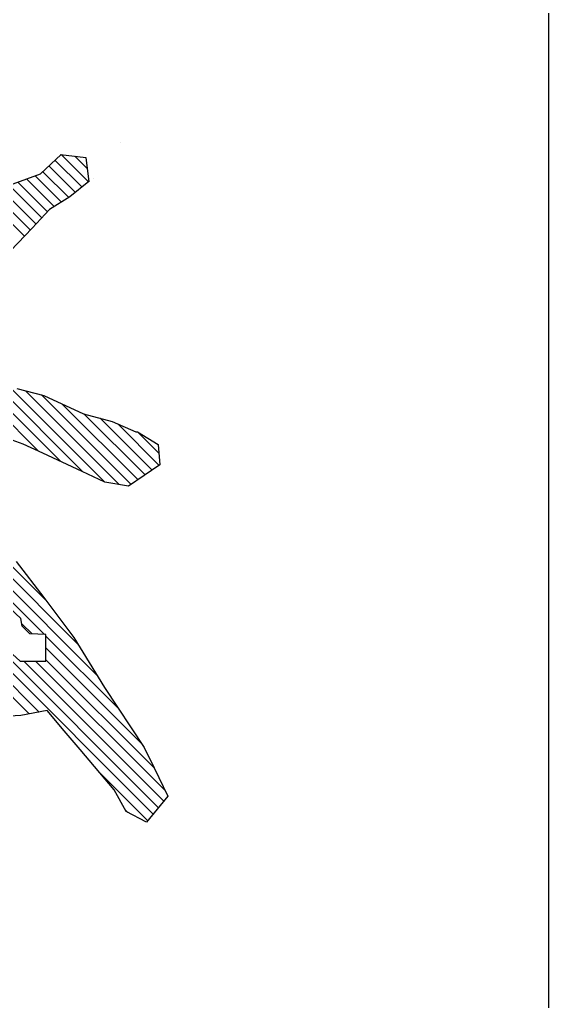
# Model space of a CAD drawing. Extents: x 14207793 to 14719554, y -1675802 to -1228715.
# Drawn here: x 14225274 to 14225577, y -1461317 to -1460754 of the extents above; entities that cross this region are included whole.
import ezdxf

# ---------------------------------------------------------------- set-up
doc = ezdxf.new("R2010")
doc.units = 0
doc.header["$LTSCALE"] = 500
doc.header["$MEASUREMENT"] = 0
doc.layers.get('0').update_dxf_attribs({"linetype": 'CONTINUOUS'})
doc.layers.add('PUB_TITLE', color=4, linetype='CONTINUOUS')

# ---------------------------------------------------------------- blocks, each defined once
blk = doc.blocks.new('whb')
at = {"color": 6, "ltscale": 0.333333}
for p, q in [((7937669.92, -471152.31, -6886.04), (7937726.13, -471096.1, -6886.04)), ((7937669.92, -471157.44, -6886.04), (7937730.67, -471096.7, -6886.04)), ((7937716.21, -471100.89, -6886.04), (7937728.53, -471094.94, -6886.04)), ((7937728.53, -471094.94, -6886.04), (7937739.8, -471104.22, -6886.04)), ((7937728.53, -471094.94, -6886.04), (7937728.53, -471094.94, -6886.04)), ((7937566.96, -471116.66, -6886.04), (7937584.97, -471098.66, -6886.04)), ((7937570.43, -471108.06, -6886.04), (7937579.69, -471098.8, -6886.04)), ((7937570.43, -471108.06, -6886.04), (7937575.9, -471099.08, -6886.04)), ((7937575.9, -471099.08, -6886.04), (7937584.8, -471098.41, -6886.04)), ((7937575.9, -471099.08, -6886.04), (7937575.9, -471099.08, -6886.04)), ((7937584.8, -471098.41, -6886.04), (7937594.04, -471111.92, -6886.04)), ((7937622.87, -471209.62, -6886.04), (7937733.48, -471099.02, -6886.04)), ((7937669.32, -471147.78, -6886.04), (7937716.21, -471100.89, -6886.04)), ((7937707.43, -471105.13, -6886.04), (7937716.21, -471100.89, -6886.04)), ((7937562.57, -471131.32, -6886.04), (7937589.14, -471104.75, -6886.04)), ((7937564.5, -471124.26, -6886.04), (7937587.05, -471101.7, -6886.04)), ((7937600.45, -471237.18, -6886.04), (7937736.3, -471101.33, -6886.04)), ((7937681.42, -471122.37, -6886.04), (7937707.43, -471105.13, -6886.04)), ((7937717.8, -471124.96, -6886.04), (7937739.11, -471103.65, -6886.04)), ((7937739.8, -471104.22, -6886.04), (7937735.26, -471112.99, -6886.04)), ((7937558.34, -471140.69, -6886.04), (7937591.22, -471107.8, -6886.04)), ((7937565.91, -471119.06, -6886.04), (7937570.4, -471108.76, -6886.04)), ((7937570.4, -471108.76, -6886.04), (7937570.43, -471108.06, -6886.04)), ((7937664.19, -471147.78, -6886.04), (7937705.67, -471106.3, -6886.04)), ((7937554.42, -471149.74, -6886.04), (7937593.31, -471110.85, -6886.04)), ((7937594.04, -471111.92, -6886.04), (7937592.22, -471122.2, -6886.04)), ((7937735.26, -471112.99, -6886.04), (7937725.89, -471118.13, -6886.04)), ((7937734.48, -471113.42, -6886.04), (7937735.65, -471112.25, -6886.04)), ((7937735.26, -471112.99, -6886.04), (7937735.26, -471112.99, -6886.04)), ((7937444.86, -471115.41, -6886.04), (7937444.86, -471115.41, -6886.04)), ((7937552.63, -471156.66, -6886.04), (7937593.32, -471115.97, -6886.04)), ((7937659.05, -471147.78, -6886.04), (7937690.44, -471116.39, -6886.04)), ((7937725.89, -471118.13, -6886.04), (7937708.34, -471132.96, -6886.04)), ((7937725.89, -471118.13, -6886.04), (7937725.89, -471118.13, -6886.04)), ((7937550.85, -471163.58, -6886.04), (7937592.22, -471122.2, -6886.04)), ((7937562.54, -471131.44, -6886.04), (7937565.91, -471119.06, -6886.04)), ((7937592.22, -471122.2, -6886.04), (7937587.64, -471132.05, -6886.04)), ((7937659.64, -471135.68, -6886.04), (7937681.42, -471122.37, -6886.04)), ((7937681.42, -471122.37, -6886.04), (7937681.42, -471122.37, -6886.04)), ((7937498.31, -471303.39, -6886.04), (7937676.04, -471125.65, -6886.04)), ((7937449.98, -471141.24, -6886.04), (7937461.94, -471129.28, -6886.04)), ((7937450.02, -471141.45), (7937451.35, -471130.45)), ((7937450.76, -471135.32, -6886.04), (7937456.27, -471129.82, -6886.04)), ((7937451.35, -471130.45), (7937461.82, -471129.11)), ((7937460.29, -471127.21, -6886.04), (7937460.29, -471127.21, -6886.04)), ((7937460.29, -471127.21, -6886.04), (7937460.29, -471127.21, -6886.04)), ((7937461.8, -471129.11, -6886.04), (7937468.46, -471137.49, -6886.04)), ((7937452.48, -471143.87, -6886.04), (7937464.21, -471132.14, -6886.04)), ((7937454.98, -471146.51, -6886.04), (7937466.48, -471135, -6886.04)), ((7937549.06, -471170.5, -6886.04), (7937587.76, -471131.8, -6886.04)), ((7937554.68, -471148.74, -6886.04), (7937562.54, -471131.44, -6886.04)), ((7937555.41, -471241.15, -6886.04), (7937662.84, -471133.72, -6886.04)), ((7937587.64, -471132.05, -6886.04), (7937579.72, -471149.08, -6886.04)), ((7937708.34, -471132.96, -6886.04), (7937700.19, -471139.84, -6886.04)), ((7937457.48, -471149.14, -6886.04), (7937468.71, -471137.9, -6886.04)), ((7937468.46, -471137.49, -6886.04), (7937473.9, -471146.27, -6886.04)), ((7937642.4, -471148.69, -6886.04), (7937659.64, -471135.68, -6886.04)), ((7937458.48, -471150.2, -6886.04), (7937449.98, -471141.24, -6886.04)), ((7937459.29, -471152.46, -6886.04), (7937470.68, -471141.07, -6886.04)), ((7937547.28, -471177.41, -6886.04), (7937583.3, -471141.4, -6886.04)), ((7937700.19, -471139.84, -6886.04), (7937691.44, -471147.24, -6886.04)), ((7937460.65, -471156.24, -6886.04), (7937472.65, -471144.24, -6886.04)), ((7937462, -471160.02, -6886.04), (7937474.87, -471147.16, -6886.04)), ((7937473.9, -471146.27, -6886.04), (7937482.07, -471153.83, -6886.04)), ((7937473.9, -471146.27, -6886.04), (7937473.9, -471146.27, -6886.04)), ((7937596.58, -471194.85, -6886.04), (7937643.81, -471147.62, -6886.04)), ((7937658.43, -471147.78, -6886.04), (7937658.13, -471154.74, -6886.04)), ((7937669.92, -471147.78, -6886.04), (7937658.43, -471147.78, -6886.04)), ((7937669.92, -471158.97, -6886.04), (7937669.92, -471147.78, -6886.04)), ((7937691.44, -471147.24, -6886.04), (7937693.52, -471158.67, -6886.04)), ((7937458.48, -471150.2, -6886.04), (7937458.48, -471150.2, -6886.04)), ((7937462.71, -471162, -6886.04), (7937458.48, -471150.2, -6886.04)), ((7937464.12, -471163.03, -6886.04), (7937477.53, -471149.62, -6886.04)), ((7937467.07, -471165.21, -6886.04), (7937480.2, -471152.09, -6886.04)), ((7937502.02, -471304.81, -6886.04), (7937658.4, -471148.43, -6886.04)), ((7937543.24, -471186.59, -6886.04), (7937578.83, -471150.99, -6886.04)), ((7937551.65, -471160.48, -6886.04), (7937554.68, -471148.74, -6886.04)), ((7937554.68, -471148.74, -6886.04), (7937554.68, -471148.74, -6886.04)), ((7937554.68, -471148.74, -6886.04), (7937554.68, -471148.74, -6886.04)), ((7937579.72, -471149.08, -6886.04), (7937575.71, -471157.72, -6886.04)), ((7937579.72, -471149.08, -6886.04), (7937579.72, -471149.08, -6886.04)), ((7937594.48, -471248.28, -6886.04), (7937692.07, -471150.7, -6886.04)), ((7937626.67, -471160.79, -6886.04), (7937642.4, -471148.69, -6886.04)), ((7937470.03, -471167.4, -6886.04), (7937482.85, -471154.57, -6886.04)), ((7937482.07, -471153.83, -6886.04), (7937495.08, -471166.23, -6886.04)), ((7937482.07, -471153.83, -6886.04), (7937482.07, -471153.83, -6886.04)), ((7937653.7, -471158.26, -6886.04), (7937658.17, -471153.8, -6886.04)), ((7937658.13, -471154.74, -6886.04), (7937654.8, -471158.06, -6886.04)), ((7937657.61, -471190.28, -6886.04), (7937692.86, -471155.04, -6886.04)), ((7937472.98, -471169.58, -6886.04), (7937485.48, -471157.08, -6886.04)), ((7937575.71, -471157.72, -6886.04), (7937568.59, -471178.03, -6886.04)), ((7937575.71, -471157.72, -6886.04), (7937575.71, -471157.72, -6886.04)), ((7937651.47, -471158.67, -6886.04), (7937646.93, -471163.51, -6886.04)), ((7937654.8, -471158.06, -6886.04), (7937651.47, -471158.67, -6886.04)), ((7937651.47, -471158.67, -6886.04), (7937651.47, -471158.67, -6886.04)), ((7937651.47, -471158.67, -6886.04), (7937651.47, -471158.67, -6886.04)), ((7937654.8, -471158.06, -6886.04), (7937654.8, -471158.06, -6886.04)), ((7937659.64, -471170.47, -6886.04), (7937669.92, -471158.97, -6886.04)), ((7937693.52, -471158.67, -6886.04), (7937694.73, -471180.15, -6886.04))]:
    blk.add_line(p, q, dxfattribs=at)

msp = doc.modelspace()

# ---------------------------------------------------------------- linework, layer by layer
at = {"layer": 'PUB_TITLE'}
msp.add_line((14225576.74, -1456172.5), (14225576.74, -1462172.5, -1200), dxfattribs=at)

# ---------------------------------------------------------------- block references
at = {"xscale": 1.320659999549389, "yscale": 1.320660000108182, "zscale": 1.32066, "rotation": 270}
msp.add_blockref('whb', (14847514.75, 9021841.46, -24429.36), dxfattribs=at)

doc.saveas('drawing.dxf')
